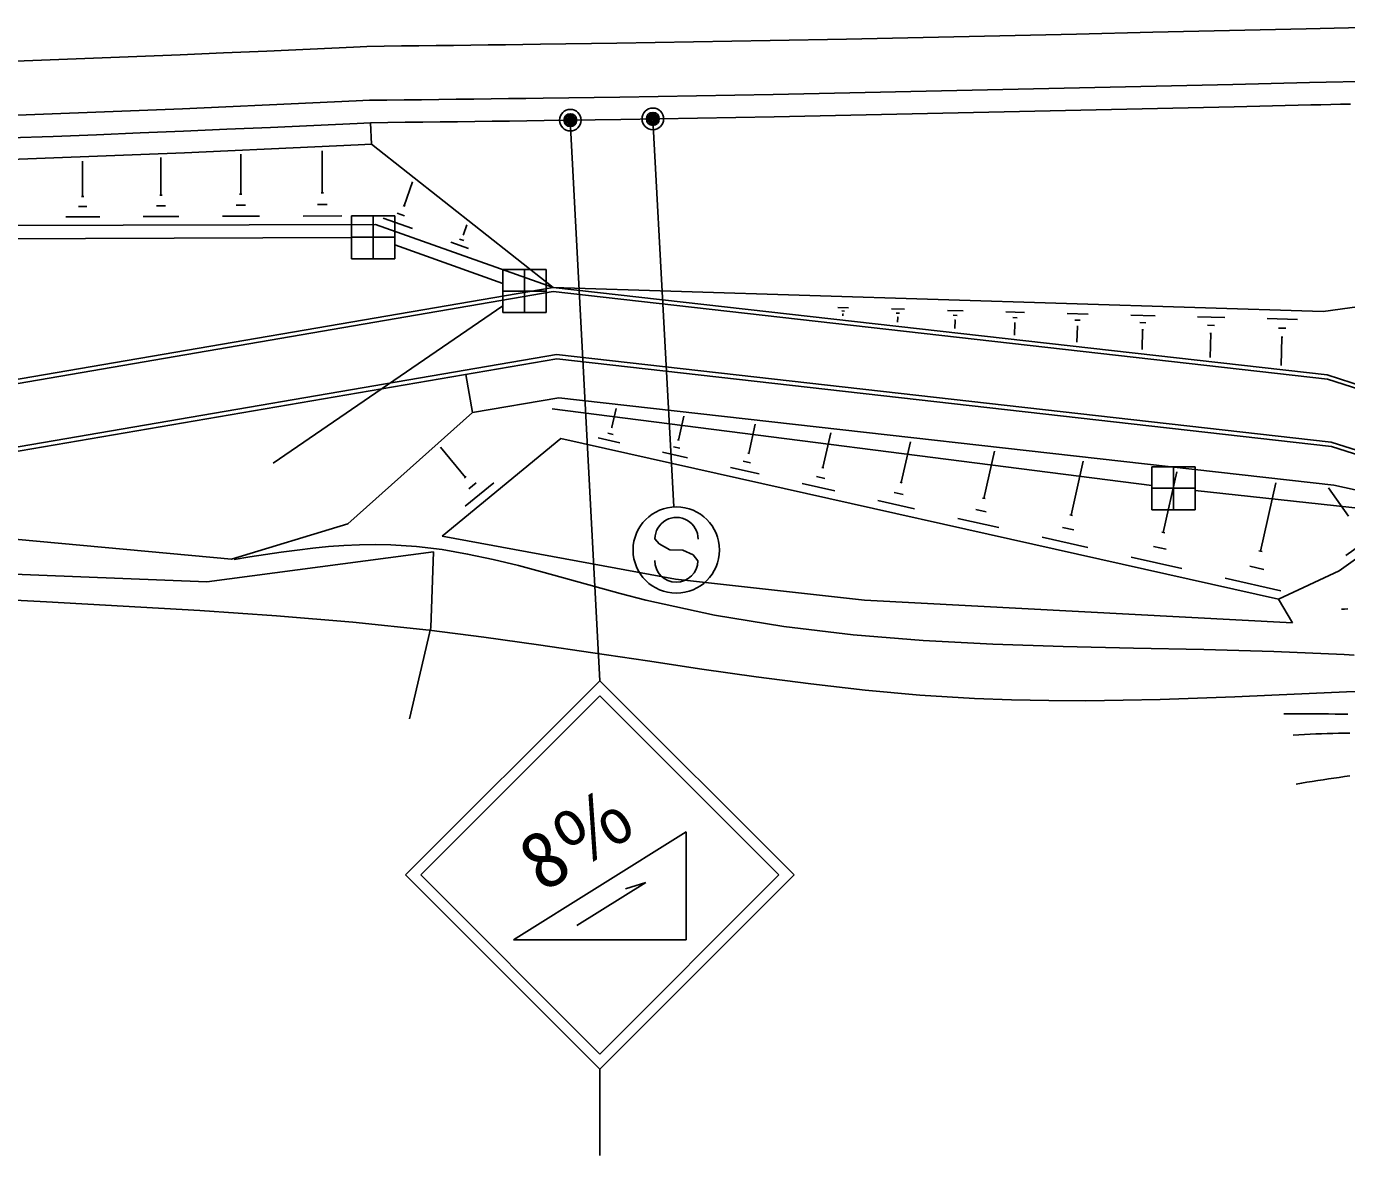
# Model space of a CAD drawing. Units: millimetres, scale not verified. Extents: x 40000 to 680000, y 20000 to 380000.
# Drawn here: x 474233 to 504804, y 246036 to 272190 of the extents above; entities that cross this region are included whole.
import ezdxf
from ezdxf.enums import TextEntityAlignment as Align

# ---------------------------------------------------------------- set-up
doc = ezdxf.new("R2010")
doc.units = ezdxf.units.MM
doc.header["$LTSCALE"] = 1000
doc.header["$PDMODE"] = 32
doc.header["$PDSIZE"] = 500
for name, color, linetype, lineweight in [('M-BGD', 7, 'Continuous', 25), ('M-BMK-ROW', 30, 'Continuous', 25), ('M-STR-STRC', 7, 'Continuous', 25)]:
    doc.layers.add(name, color=color, linetype=linetype, lineweight=lineweight)
doc.styles.add('ＭＳ ゴシック', font='')
doc.styles.get('ＭＳ ゴシック').set_extended_font_data('MS Gothic')

msp = doc.modelspace()

# ---------------------------------------------------------------- linework, layer by layer
at = {"layer": 'M-BGD'}
for p, q in [((503867, 272137), (506175, 272190)), ((503942, 270889), (506251, 270943)), ((482225, 269459), (482201, 269959)), ((486427, 266146), (482225, 269459)), ((475535, 268254), (475533, 269072)), ((477349, 268281), (477346, 269150)), ((479198, 268308), (479196, 269229)), ((481085, 268336), (481083, 269310)), ((482979, 268037), (483175, 268590)), ((475511, 268254), (475560, 268254)), ((477323, 268281), (477374, 268281)), ((479171, 268308), (479225, 268308)), ((481057, 268336), (481113, 268336)), ((475438, 268018), (475635, 268018)), ((477246, 268034), (477452, 268034)), ((479092, 268050), (479306, 268051)), ((480638, 267797), (481535, 267799)), ((480974, 268067), (481198, 268067)), ((482761, 267806), (482761, 266806)), ((482822, 267863), (482992, 267803)), ((482958, 268044), (483001, 268029)), ((466120, 267555), (482314, 267601)), ((475143, 267781), (475930, 267783)), ((476938, 267786), (477762, 267788)), ((478770, 267791), (479630, 267794)), ((482314, 267601), (486427, 266146)), ((482495, 267749), (483175, 267509)), ((484354, 267371), (484434, 267597)), ((484060, 267196), (484473, 267049)), ((484259, 267265), (484362, 267228)), ((484341, 267375), (484367, 267366)), ((466231, 262677), (486427, 266146)), ((466233, 262577), (486432, 266046)), ((486427, 266146), (504264, 265589)), ((504353, 264118), (486427, 266146)), ((504359, 264019), (486432, 266046)), ((493270, 265671), (493021, 265677)), ((504264, 265589), (506557, 265900)), ((493175, 265598), (493113, 265600)), ((493150, 265524), (493134, 265525)), ((493142, 265524), (493141, 265487)), ((494569, 265637), (494263, 265645)), ((494452, 265549), (494375, 265551)), ((494421, 265458), (494402, 265458)), ((494411, 265458), (494408, 265343)), ((495925, 265602), (495560, 265612)), ((495785, 265497), (495694, 265499)), ((495748, 265388), (495726, 265389)), ((495737, 265388), (495732, 265194)), ((497342, 265566), (496915, 265577)), ((497178, 265442), (497072, 265445)), ((498822, 265528), (498331, 265541)), ((498634, 265386), (498511, 265389)), ((500367, 265489), (499809, 265503)), ((501982, 265447), (501353, 265463)), ((503669, 265404), (502966, 265422)), ((497135, 265315), (497109, 265316)), ((497122, 265316), (497115, 265037)), ((498584, 265240), (498553, 265240)), ((498569, 265240), (498559, 264874)), ((500154, 265326), (500014, 265330)), ((500097, 265160), (500062, 265161)), ((500080, 265161), (500068, 264703)), ((501741, 265265), (501584, 265269)), ((501678, 265077), (501638, 265078)), ((501658, 265078), (501644, 264525)), ((503400, 265200), (503224, 265204)), ((503329, 264991), (503285, 264992)), ((503307, 264991), (503290, 264339)), ((466265, 261117), (486508, 264588)), ((466267, 261017), (486513, 264488)), ((504448, 262561), (486508, 264588)), ((504454, 262461), (486513, 264488)), ((484563, 263247), (484412, 264128)), ((507267, 263181), (504353, 264118)), ((507269, 263082), (504359, 264019)), ((484563, 263247), (486560, 263589)), ((504508, 261563), (486560, 263589)), ((481678, 260668), (484563, 263247)), ((487789, 262904), (487887, 263340)), ((487773, 262907), (487805, 262900)), ((489331, 262609), (489455, 263163)), ((490958, 262298), (491110, 262976)), ((486609, 262647), (483864, 260381)), ((486609, 262647), (503225, 258926)), ((487471, 262659), (487972, 262547)), ((487693, 262767), (487818, 262739)), ((489312, 262613), (489349, 262605)), ((492676, 261970), (492857, 262778)), ((484398, 261745), (483819, 262448)), ((488962, 262325), (489543, 262195)), ((489219, 262451), (489364, 262418)), ((490937, 262303), (490979, 262294)), ((494490, 261624), (494702, 262570)), ((496404, 261258), (496649, 262350)), ((507300, 261643), (504448, 262561)), ((507302, 261545), (504454, 262461)), ((490830, 262117), (490997, 262080)), ((498425, 260873), (498704, 262118)), ((484378, 261728), (484419, 261762)), ((490535, 261973), (491202, 261823)), ((492531, 261764), (492720, 261722)), ((492653, 261976), (492700, 261965)), ((500558, 260465), (500874, 261873)), ((484395, 261079), (485053, 261622)), ((484479, 261480), (484644, 261616)), ((492196, 261601), (492953, 261431)), ((494326, 261392), (494539, 261345)), ((494463, 261630), (494516, 261618)), ((502810, 260035), (503164, 261615)), ((504851, 260843), (504382, 261502)), ((506851, 261058), (504508, 261563)), ((493949, 261208), (494801, 261017)), ((496374, 261265), (496434, 261252)), ((504629, 259581), (506739, 261082)), ((466267, 261017), (478985, 259850)), ((495800, 260794), (496752, 260581)), ((496221, 260999), (496459, 260946)), ((498392, 260880), (498458, 260865)), ((481678, 260668), (478985, 259850)), ((478985, 259850), (481678, 260668)), ((498222, 260585), (498486, 260526)), ((500522, 260473), (500595, 260457)), ((504782, 259935), (505732, 260611)), ((483864, 260381), (489266, 259390)), ((497754, 260356), (498812, 260119)), ((478412, 259323), (483659, 260019)), ((483659, 260019), (483597, 258271)), ((499816, 259894), (500986, 259633)), ((500334, 260147), (500626, 260082)), ((502770, 260044), (502850, 260026)), ((465856, 259821), (478412, 259323)), ((502563, 259685), (502885, 259613)), ((503225, 258926), (504629, 259581)), ((489266, 259390), (493637, 258899)), ((501993, 259407), (503281, 259119)), ((493637, 258899), (503551, 258377)), ((503551, 258377), (503225, 258926)), ((483597, 258271), (483106, 256151))]:
    msp.add_line(p, q, dxfattribs=at)
for points in [[(482117, 271727), (482519, 271731), (482920, 271736), (483322, 271741), (483724, 271746), (484125, 271750), (484527, 271755), (484929, 271760), (485330, 271766), (485732, 271771), (486134, 271776), (487907, 271803), (489681, 271832), (491454, 271864), (493227, 271898), (495001, 271935), (496774, 271973), (498547, 272013), (500320, 272054), (502094, 272095), (503867, 272137)], [(482117, 271727), (481810, 271712), (480807, 271665), (479803, 271619), (478800, 271575), (477796, 271532), (476793, 271491), (475788, 271451), (474784, 271412), (473780, 271375)], [(482177, 270478), (482579, 270483), (482981, 270488), (483383, 270492), (483785, 270497), (484188, 270502), (484590, 270507), (484992, 270512), (485394, 270517), (485797, 270523), (486199, 270528), (487973, 270554), (489748, 270584), (491522, 270616), (493297, 270650), (495071, 270687), (496845, 270725), (498620, 270765), (500394, 270806), (502168, 270848), (503942, 270889)], [(482177, 270478), (481869, 270463), (480864, 270416), (479859, 270371), (478854, 270326), (477849, 270283), (476843, 270242), (475837, 270202), (474831, 270163), (473824, 270126)], [(482201, 269959), (482604, 269963), (483006, 269968), (483409, 269973), (483811, 269978), (484214, 269983), (484616, 269988), (485018, 269993), (485421, 269998), (485823, 270003), (486226, 270009), (488001, 270035), (489776, 270065), (491551, 270097), (493325, 270132), (495100, 270169), (496875, 270208), (498650, 270247), (500424, 270288), (502199, 270329), (503974, 270370), (504205, 270376), (504436, 270381), (504666, 270386), (504897, 270392)], [(482201, 269959), (481893, 269944), (480888, 269897), (479883, 269851), (478877, 269807), (477871, 269764), (476864, 269722), (475858, 269682), (474851, 269643), (473843, 269606)], [(482225, 269459), (481917, 269444), (480911, 269397), (479905, 269352), (478899, 269307), (477892, 269264), (476885, 269223), (475877, 269182), (474869, 269144), (473861, 269107)], [(479043, 259844), (479407, 259902), (479771, 259958), (480135, 260011), (480499, 260060), (480862, 260104), (481225, 260140), (481587, 260168), (481949, 260185), (482310, 260192), (482670, 260186), (483265, 260145), (483859, 260071), (484450, 259969), (485041, 259843), (485630, 259700), (486219, 259544), (486807, 259380), (487396, 259215), (487986, 259053), (488577, 258899), (490169, 258551), (491770, 258289), (493379, 258100), (494995, 257968), (496615, 257882), (498240, 257827), (499866, 257789), (501494, 257755), (503121, 257710), (504746, 257642), (504978, 257630)], [(472921, 258957), (474697, 258860), (476473, 258764), (478248, 258659), (480023, 258537), (481795, 258388), (483563, 258203), (484827, 258044), (486090, 257868), (487351, 257682), (488612, 257492), (489872, 257303), (491133, 257124), (492395, 256960), (493657, 256817), (494922, 256702), (496188, 256621), (497047, 256589), (497906, 256573), (498767, 256571), (499628, 256582), (500490, 256602), (501352, 256630), (502214, 256663), (503076, 256700), (503937, 256738), (504799, 256774), (505029, 256784)], [(504831, 258698), (504757, 258696), (504682, 258695)], [(504830, 256263), (504682, 256263), (504535, 256264), (504387, 256265), (504239, 256265), (504092, 256266), (503944, 256267), (503796, 256267), (503649, 256268), (503501, 256269), (503353, 256269)], [(503564, 255775), (503696, 255783), (503827, 255790), (503959, 255797), (504091, 255803), (504222, 255808), (504354, 255813), (504486, 255816), (504617, 255819), (504749, 255819), (504880, 255819)], [(503638, 254641), (503762, 254661), (503886, 254682), (504010, 254702), (504134, 254722), (504258, 254741), (504382, 254760), (504507, 254778), (504631, 254796), (504755, 254814), (504880, 254830)]]:
    msp.add_lwpolyline(points, dxfattribs=at)
at = {"layer": 'M-BMK-ROW'}
for p, q in [((481761, 266806), (481761, 267806)), ((481761, 267806), (482761, 267806)), ((482261, 266806), (482261, 267806)), ((466631, 267245), (481761, 267304)), ((482761, 267306), (481761, 267306)), ((482761, 267128), (485269, 266238)), ((482761, 266806), (481761, 266806)), ((485269, 265561), (485269, 266561)), ((485269, 266561), (486269, 266561)), ((485769, 265561), (485769, 266561)), ((486269, 266561), (486269, 265561)), ((486269, 266061), (485269, 266061)), ((485269, 265719), (479946, 262075)), ((486269, 265561), (485269, 265561)), ((486406, 263332), (500295, 261556)), ((500295, 260992), (500295, 261992)), ((500295, 261992), (501295, 261992)), ((500795, 260992), (500795, 261992)), ((501295, 261992), (501295, 260992)), ((501295, 261492), (500295, 261492)), ((501295, 261438), (505966, 260937)), ((501295, 260992), (500295, 260992))]:
    msp.add_line(p, q, dxfattribs=at)
at = {"layer": 'M-STR-STRC'}
for p, q in [((486836, 269868), (487510, 257036)), ((488747, 269898), (489227, 261061)), ((488885, 260203), (488786, 260321)), ((489130, 260063), (488885, 260203)), ((489431, 260061), (489130, 260063)), ((489676, 259949), (489431, 260061)), ((489782, 259813), (489676, 259949)), ((483010, 252536), (487510, 257036)), ((492010, 252536), (487510, 257036)), ((483364, 252536), (487510, 256682)), ((491656, 252536), (487510, 256682)), ((485510, 251036), (489510, 253536)), ((489510, 253536), (489510, 251036)), ((483010, 252536), (487510, 248036)), ((483364, 252536), (487510, 248389)), ((487510, 248036), (492010, 252536)), ((487510, 248389), (491656, 252536)), ((486975, 251362), (488575, 252362)), ((488575, 252362), (488109, 252218)), ((489510, 251036), (485510, 251036)), ((487510, 248036), (487510, 246036))]:
    msp.add_line(p, q, dxfattribs=at)
for centre, radius in [((486828, 270018), 150), ((486828, 270018), 120), ((486828, 270018), 90), ((486828, 270018), 60), ((486828, 270018), 30), ((488739, 270048), 150), ((488739, 270048), 120), ((488739, 270048), 90), ((488739, 270048), 60), ((488739, 270048), 30), ((489281, 260062), 1000)]:
    msp.add_circle(centre, radius, dxfattribs=at)
for centre, start, end in [((489286, 260317), 359.5549, 179.5549), ((489282, 259817), 179.5549, 359.5549)]:
    msp.add_arc(centre, 500, start, end, dxfattribs=at)
for p in [(486828, 270018), (488739, 270048)]:
    msp.add_point(p, dxfattribs=at)

# ---------------------------------------------------------------- texts
at = {"layer": 'M-STR-STRC', "style": 'ＭＳ ゴシック'}
msp.add_text('8％', height=1320, rotation=32.005, dxfattribs=at).set_placement((486980, 253384), align=Align.MIDDLE_CENTER)

doc.saveas('drawing.dxf')
